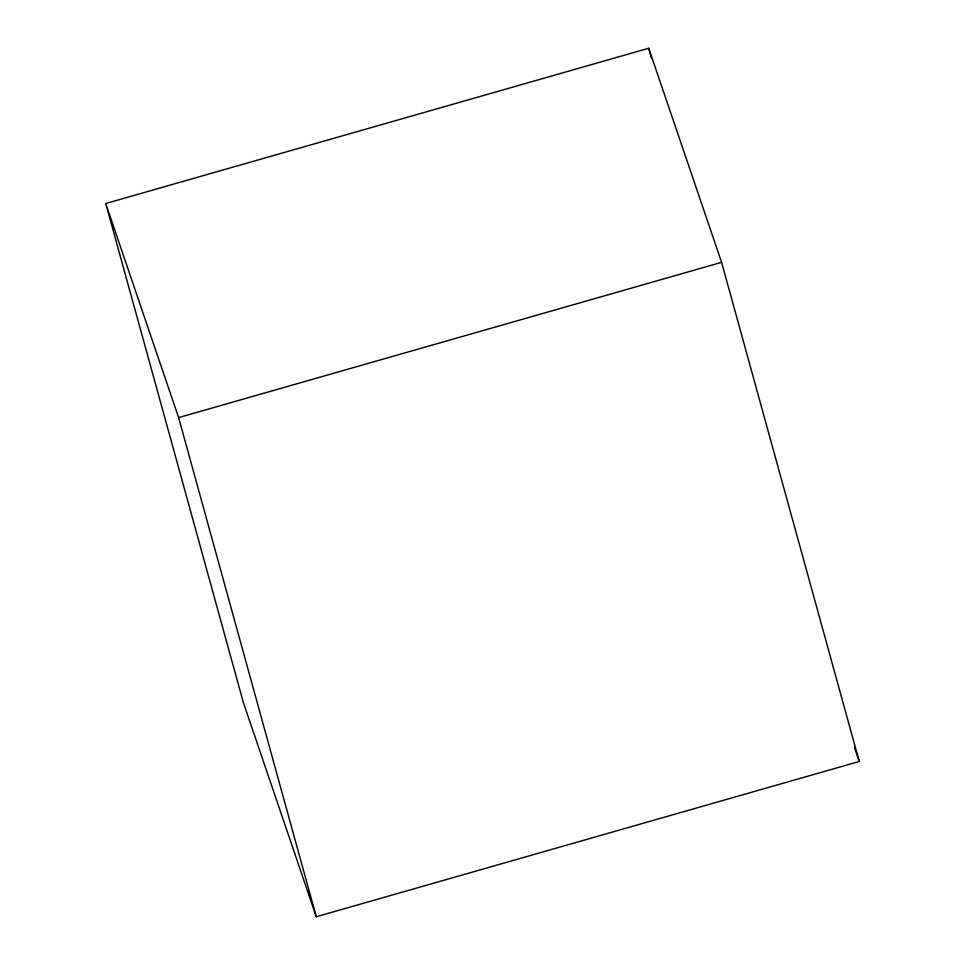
<?xml version="1.0" encoding="UTF-8"?>
<svg xmlns="http://www.w3.org/2000/svg" width="965" height="965" viewBox="0 0 965 965"><rect width="100%" height="100%" fill="white"/><g stroke="black" fill="none" stroke-linecap="round" stroke-linejoin="round"><path stroke-width="1.45" d="M105.74 203.519L648.721 48.25L721.603 262.335L859.26 761.481L316.279 916.75L243.397 702.665L105.74 203.519L178.622 417.604L316.279 916.75M178.622 417.604L721.603 262.335M854.399 747.2L859.26 761.481M648.721 48.25L651.52 58.407"/></g></svg>
